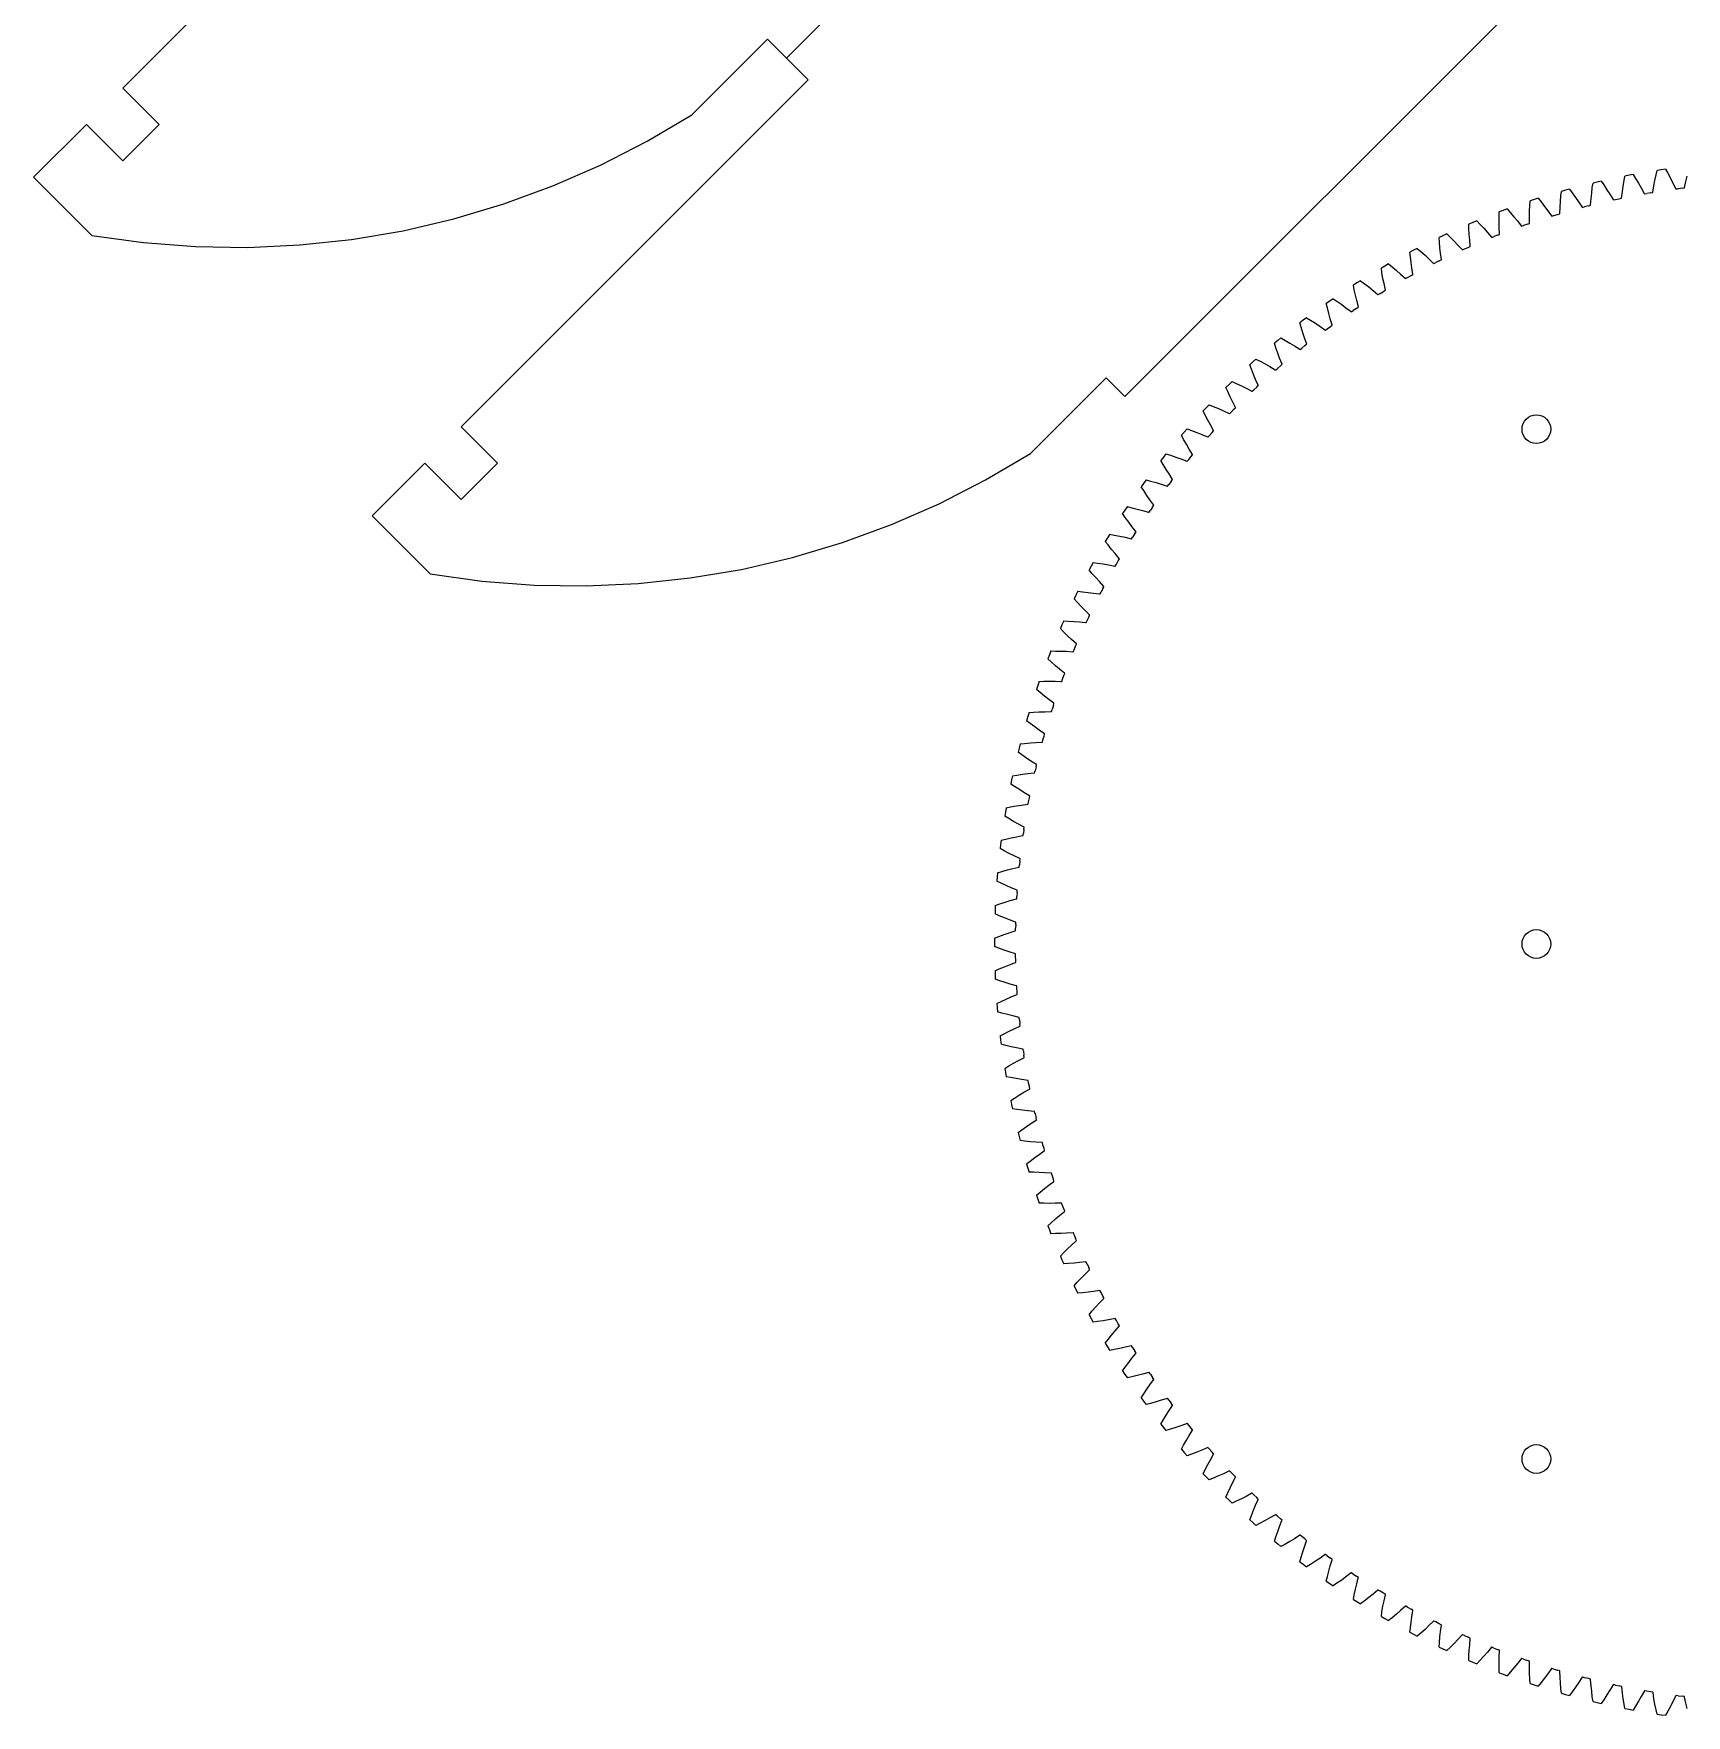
# Model space of a CAD drawing. Header units: millimetres. Extents: x 0 to 561, y -106 to 290.
# Drawn here: x 20.5 to 181.3, y -105.2 to 58.4 of the extents above; entities that cross this region are included whole.
import ezdxf

# ---------------------------------------------------------------- set-up
doc = ezdxf.new("R2010")
doc.units = ezdxf.units.MM
doc.layers.get('0').update_dxf_attribs({"lineweight": 25, "true_color": 0xffffff})
doc.layers.add('Interior', color=1, linetype='Continuous', lineweight=25, true_color=0xff0000)

msp = doc.modelspace()

# ---------------------------------------------------------------- linework, layer by layer
for p, q in [((93.75, 56.06), (134.48, 96.79)), ((29.16, 53.13), (62.92, 86.89)), ((126.7, 23.11), (167.43, 63.84)), ((91.91, 57.9), (84.56, 50.54)), ((91.91, 57.9), (93.75, 56.06)), ((93.75, 56.06), (95.87, 53.94)), ((29.16, 53.13), (32.69, 49.59)), ((62.11, 20.18), (95.87, 53.94)), ((20.48, 44.46), (25.62, 49.59)), ((25.62, 49.59), (29.16, 46.06)), ((32.69, 49.59), (29.16, 46.06)), ((80.19, 47.96), (84.56, 50.54)), ((75.67, 45.64), (80.19, 47.96)), ((26.14, 38.8), (20.48, 44.46)), ((71.02, 43.61), (75.67, 45.64)), ((175.28, 44.14), (175.36, 44.58)), ((175.76, 44.65), (175.36, 44.58)), ((176.16, 44.73), (175.76, 44.65)), ((176.16, 44.73), (176.4, 44.35)), ((176.4, 44.35), (176.68, 43.87)), ((178.28, 44.14), (178.39, 44.69)), ((178.39, 44.69), (178.49, 45.12)), ((178.9, 45.18), (178.49, 45.12)), ((179.3, 45.24), (178.9, 45.18)), ((179.3, 45.24), (179.52, 44.85)), ((179.52, 44.85), (179.79, 44.37)), ((179.79, 44.37), (180.03, 43.9)), ((181.28, 44.06), (181.4, 44.57)), ((66.25, 41.86), (71.02, 43.61)), ((169.08, 42.09), (169.12, 42.64)), ((169.12, 42.64), (169.17, 43.09)), ((169.56, 43.2), (169.17, 43.09)), ((169.96, 43.31), (169.56, 43.2)), ((169.96, 43.31), (170.22, 42.95)), ((170.22, 42.95), (170.55, 42.5)), ((172.06, 42.38), (172.12, 42.9)), ((172.12, 42.9), (172.18, 43.45)), ((172.18, 43.45), (172.25, 43.9)), ((172.65, 43.99), (172.25, 43.9)), ((173.04, 44.08), (172.65, 43.99)), ((173.04, 44.08), (173.3, 43.72)), ((173.3, 43.72), (173.6, 43.25)), ((173.6, 43.25), (173.88, 42.8)), ((173.88, 42.8), (174.2, 42.28)), ((175.03, 42.44), (175.11, 43.07)), ((175.11, 43.07), (175.19, 43.59)), ((175.19, 43.59), (175.28, 44.14)), ((176.68, 43.87), (176.95, 43.42)), ((176.95, 43.42), (177.24, 42.88)), ((177.24, 42.88), (177.26, 42.85)), ((177.26, 42.85), (177.48, 42.88)), ((177.86, 42.95), (177.48, 42.88)), ((177.86, 42.95), (178.06, 42.98)), ((178.06, 42.98), (178.08, 43)), ((178.08, 43), (178.18, 43.63)), ((178.18, 43.63), (178.28, 44.14)), ((180.03, 43.9), (180.3, 43.35)), ((180.3, 43.35), (180.33, 43.32)), ((180.33, 43.32), (180.54, 43.34)), ((180.92, 43.39), (180.54, 43.34)), ((180.92, 43.39), (181.13, 43.42)), ((181.13, 43.42), (181.15, 43.44)), ((181.15, 43.44), (181.28, 44.06)), ((61.38, 40.41), (66.25, 41.86)), ((163.12, 40.64), (163.13, 41.09)), ((163.51, 41.23), (163.13, 41.09)), ((163.89, 41.38), (163.51, 41.23)), ((163.89, 41.38), (164.19, 41.04)), ((164.19, 41.04), (164.55, 40.62)), ((166.07, 40.62), (166.08, 41.15)), ((166.08, 41.15), (166.1, 41.71)), ((166.1, 41.71), (166.13, 42.15)), ((166.51, 42.28), (166.13, 42.15)), ((166.9, 42.41), (166.51, 42.28)), ((166.9, 42.41), (167.19, 42.06)), ((167.19, 42.06), (167.53, 41.62)), ((167.53, 41.62), (167.85, 41.2)), ((167.85, 41.2), (168.2, 40.7)), ((169.01, 40.91), (169.02, 40.93)), ((169.02, 40.93), (169.05, 41.56)), ((169.05, 41.56), (169.08, 42.09)), ((170.55, 42.5), (170.85, 42.07)), ((170.85, 42.07), (171.18, 41.56)), ((171.18, 41.56), (171.21, 41.53)), ((171.21, 41.53), (171.42, 41.58)), ((171.8, 41.67), (171.42, 41.58)), ((171.8, 41.67), (171.99, 41.72)), ((171.99, 41.72), (172.01, 41.75)), ((172.01, 41.75), (172.06, 42.38)), ((174.2, 42.28), (174.22, 42.25)), ((174.22, 42.25), (174.44, 42.29)), ((174.44, 42.29), (174.81, 42.37)), ((174.81, 42.37), (175.01, 42.42)), ((175.01, 42.42), (175.03, 42.44)), ((56.44, 39.26), (61.38, 40.41)), ((160.55, 40.06), (160.17, 39.9)), ((160.18, 39.46), (160.17, 39.9)), ((160.21, 38.9), (160.18, 39.46)), ((160.93, 40.22), (160.55, 40.06)), ((160.93, 40.22), (161.24, 39.9)), ((161.24, 39.9), (161.62, 39.49)), ((161.62, 39.49), (161.97, 39.1)), ((163.12, 40.09), (163.12, 40.64)), ((163.13, 39.56), (163.12, 40.09)), ((163.16, 38.93), (163.13, 39.56)), ((164.55, 40.62), (164.89, 40.21)), ((164.89, 40.21), (165.26, 39.73)), ((165.26, 39.73), (165.29, 39.71)), ((165.29, 39.71), (165.5, 39.77)), ((165.86, 39.9), (165.5, 39.77)), ((165.86, 39.9), (166.06, 39.97)), ((166.06, 39.97), (166.07, 39.99)), ((166.07, 39.99), (166.07, 40.62)), ((168.2, 40.7), (168.23, 40.68)), ((168.23, 40.68), (168.44, 40.74)), ((168.44, 40.74), (168.81, 40.85)), ((168.81, 40.85), (169.01, 40.91)), ((26.14, 38.8), (31.17, 38.1)), ((31.17, 38.1), (36.23, 37.71)), ((36.23, 37.71), (41.31, 37.64)), ((41.31, 37.64), (46.38, 37.87)), ((46.38, 37.87), (51.43, 38.41)), ((51.43, 38.41), (56.44, 39.26)), ((157.64, 38.77), (157.27, 38.59)), ((157.3, 38.15), (157.27, 38.59)), ((157.35, 37.59), (157.3, 38.15)), ((158.01, 38.94), (157.64, 38.77)), ((158.01, 38.94), (158.34, 38.63)), ((158.34, 38.63), (158.73, 38.24)), ((158.73, 38.24), (159.1, 37.86)), ((159.1, 37.86), (159.51, 37.42)), ((160.1, 37.64), (160.29, 37.72)), ((160.25, 38.37), (160.21, 38.9)), ((160.3, 37.74), (160.25, 38.37)), ((160.29, 37.72), (160.3, 37.74)), ((161.97, 39.1), (162.36, 38.63)), ((162.36, 38.63), (162.4, 38.61)), ((162.4, 38.61), (162.6, 38.69)), ((162.96, 38.83), (162.6, 38.69)), ((162.96, 38.83), (163.15, 38.9)), ((163.15, 38.9), (163.16, 38.93)), ((152.36, 36.02), (152, 35.82)), ((152.36, 36.02), (152.7, 35.74)), ((154.79, 37.35), (154.43, 37.16)), ((154.48, 36.72), (154.43, 37.16)), ((154.55, 36.16), (154.48, 36.72)), ((154.63, 35.64), (154.55, 36.16)), ((155.15, 37.54), (154.79, 37.35)), ((155.15, 37.54), (155.49, 37.25)), ((155.49, 37.25), (155.9, 36.87)), ((155.9, 36.87), (156.28, 36.51)), ((156.28, 36.51), (156.72, 36.08)), ((156.72, 36.08), (156.75, 36.06)), ((156.75, 36.06), (156.95, 36.15)), ((157.29, 36.32), (156.95, 36.15)), ((157.29, 36.32), (157.48, 36.41)), ((157.41, 37.07), (157.35, 37.59)), ((157.49, 36.44), (157.41, 37.07)), ((157.48, 36.41), (157.49, 36.44)), ((159.51, 37.42), (159.55, 37.39)), ((159.55, 37.39), (159.75, 37.48)), ((159.75, 37.48), (160.1, 37.64)), ((149.62, 34.39), (149.28, 34.17)), ((149.62, 34.39), (149.98, 34.12)), ((152, 35.82), (151.65, 35.61)), ((151.71, 35.17), (151.65, 35.61)), ((151.81, 34.62), (151.71, 35.17)), ((151.91, 34.11), (151.81, 34.62)), ((152.7, 35.74), (153.13, 35.39)), ((153.13, 35.39), (153.53, 35.04)), ((153.53, 35.04), (153.98, 34.63)), ((153.98, 34.63), (154.01, 34.61)), ((154.01, 34.61), (154.2, 34.71)), ((154.2, 34.71), (154.54, 34.9)), ((154.54, 34.9), (154.72, 34.99)), ((154.73, 35.02), (154.63, 35.64)), ((154.72, 34.99), (154.73, 35.02)), ((149.28, 34.17), (148.93, 33.95)), ((149.02, 33.51), (148.93, 33.95)), ((149.14, 32.97), (149.02, 33.51)), ((149.26, 32.45), (149.14, 32.97)), ((149.98, 34.12), (150.43, 33.78)), ((150.43, 33.78), (150.84, 33.45)), ((150.84, 33.45), (151.31, 33.06)), ((151.31, 33.06), (151.34, 33.05)), ((151.34, 33.05), (151.53, 33.15)), ((151.53, 33.15), (151.86, 33.35)), ((151.86, 33.35), (152.03, 33.46)), ((152.04, 33.48), (151.91, 34.11)), ((152.03, 33.46), (152.04, 33.48)), ((146.63, 32.41), (146.29, 32.17)), ((146.4, 31.74), (146.29, 32.17)), ((146.54, 31.2), (146.4, 31.74)), ((146.68, 30.69), (146.54, 31.2)), ((146.96, 32.64), (146.63, 32.41)), ((146.96, 32.64), (147.33, 32.39)), ((147.33, 32.39), (147.79, 32.07)), ((147.79, 32.07), (148.21, 31.76)), ((148.21, 31.76), (148.7, 31.39)), ((148.7, 31.39), (148.73, 31.37)), ((148.73, 31.37), (148.92, 31.49)), ((149.24, 31.7), (148.92, 31.49)), ((149.24, 31.7), (149.41, 31.81)), ((149.42, 31.84), (149.26, 32.45)), ((149.41, 31.81), (149.42, 31.84)), ((144.05, 30.54), (143.73, 30.29)), ((143.85, 29.86), (143.73, 30.29)), ((144.01, 29.33), (143.85, 29.86)), ((144.38, 30.78), (144.05, 30.54)), ((144.38, 30.78), (144.76, 30.55)), ((144.76, 30.55), (145.23, 30.25)), ((145.23, 30.25), (145.66, 29.96)), ((145.66, 29.96), (146.16, 29.6)), ((146.16, 29.6), (146.2, 29.59)), ((146.2, 29.59), (146.38, 29.71)), ((146.38, 29.71), (146.69, 29.94)), ((146.86, 30.09), (146.68, 30.69)), ((146.69, 29.94), (146.86, 30.06)), ((146.86, 30.06), (146.86, 30.09)), ((141.56, 28.56), (141.24, 28.3)), ((141.38, 27.87), (141.24, 28.3)), ((141.57, 27.35), (141.38, 27.87)), ((141.87, 28.82), (141.56, 28.56)), ((141.87, 28.82), (142.26, 28.6)), ((142.26, 28.6), (142.74, 28.32)), ((142.74, 28.32), (143.19, 28.05)), ((143.19, 28.05), (143.71, 27.72)), ((143.74, 27.7), (143.91, 27.83)), ((144.22, 28.07), (143.91, 27.83)), ((144.18, 28.83), (144.01, 29.33)), ((144.39, 28.23), (144.18, 28.83)), ((144.22, 28.07), (144.38, 28.2)), ((144.38, 28.2), (144.39, 28.23)), ((139.15, 26.48), (138.84, 26.2)), ((139, 25.79), (138.84, 26.2)), ((139.45, 26.75), (139.15, 26.48)), ((139.45, 26.75), (139.85, 26.55)), ((139.85, 26.55), (140.34, 26.29)), ((140.34, 26.29), (140.8, 26.03)), ((141.75, 26.86), (141.57, 27.35)), ((141.99, 26.27), (141.75, 26.86)), ((141.83, 26.11), (141.98, 26.24)), ((141.98, 26.24), (141.99, 26.27)), ((143.71, 27.72), (143.74, 27.7)), ((124.86, 24.95), (117.51, 17.59)), ((124.86, 24.95), (126.7, 23.11)), ((137.12, 24.59), (136.83, 24.3)), ((137.12, 24.59), (137.53, 24.4)), ((139.21, 25.27), (139, 25.79)), ((139.41, 24.78), (139.21, 25.27)), ((139.67, 24.21), (139.41, 24.78)), ((140.8, 26.03), (141.33, 25.73)), ((141.33, 25.73), (141.37, 25.72)), ((141.37, 25.72), (141.53, 25.85)), ((141.53, 25.85), (141.83, 26.11)), ((136.83, 24.3), (136.53, 24.01)), ((136.71, 23.6), (136.53, 24.01)), ((136.94, 23.09), (136.71, 23.6)), ((137.16, 22.62), (136.94, 23.09)), ((137.53, 24.4), (138.03, 24.16)), ((138.03, 24.16), (138.5, 23.93)), ((138.5, 23.93), (139.04, 23.64)), ((139.04, 23.64), (139.08, 23.63)), ((139.08, 23.63), (139.24, 23.77)), ((139.52, 24.04), (139.24, 23.77)), ((139.52, 24.04), (139.67, 24.18)), ((139.67, 24.18), (139.67, 24.21)), ((134.6, 22.03), (134.32, 21.73)), ((134.51, 21.32), (134.32, 21.73)), ((134.76, 20.83), (134.51, 21.32)), ((134.88, 22.32), (134.6, 22.03)), ((134.88, 22.32), (135.29, 22.16)), ((135.29, 22.16), (135.81, 21.94)), ((135.81, 21.94), (136.29, 21.72)), ((136.29, 21.72), (136.84, 21.46)), ((136.84, 21.46), (136.88, 21.45)), ((136.88, 21.45), (137.03, 21.6)), ((137.3, 21.88), (137.03, 21.6)), ((137.45, 22.05), (137.16, 22.62)), ((137.3, 21.88), (137.44, 22.02)), ((137.44, 22.02), (137.45, 22.05)), ((62.11, 20.18), (65.64, 16.64)), ((132.47, 19.66), (132.2, 19.35)), ((132.74, 19.97), (132.47, 19.66)), ((132.74, 19.97), (133.16, 19.82)), ((133.16, 19.82), (133.68, 19.62)), ((135.01, 20.36), (134.76, 20.83)), ((135.31, 19.8), (135.01, 20.36)), ((135.17, 19.63), (135.31, 19.78)), ((135.31, 19.78), (135.31, 19.8)), ((132.41, 18.95), (132.2, 19.35)), ((132.68, 18.47), (132.41, 18.95)), ((132.95, 18.01), (132.68, 18.47)), ((133.28, 17.47), (132.95, 18.01)), ((133.68, 19.62), (134.17, 19.43)), ((134.17, 19.43), (134.73, 19.19)), ((134.73, 19.19), (134.77, 19.18)), ((134.77, 19.18), (134.92, 19.34)), ((135.17, 19.63), (134.92, 19.34)), ((53.44, 11.5), (58.57, 16.64)), ((58.57, 16.64), (62.11, 13.11)), ((65.64, 16.64), (62.11, 13.11)), ((113.14, 15.01), (117.51, 17.59)), ((130.44, 17.21), (130.19, 16.89)), ((130.41, 16.5), (130.19, 16.89)), ((130.7, 16.03), (130.41, 16.5)), ((130.69, 17.53), (130.44, 17.21)), ((130.69, 17.53), (131.12, 17.4)), ((131.12, 17.4), (131.65, 17.22)), ((131.65, 17.22), (132.15, 17.05)), ((132.15, 17.05), (132.72, 16.83)), ((132.72, 16.83), (132.76, 16.82)), ((132.76, 16.82), (132.9, 16.99)), ((132.9, 16.99), (133.14, 17.29)), ((133.14, 17.29), (133.27, 17.44)), ((133.27, 17.44), (133.28, 17.47)), ((108.62, 12.69), (113.14, 15.01)), ((128.76, 15), (128.51, 14.67)), ((128.76, 15), (129.19, 14.89)), ((129.19, 14.89), (129.72, 14.74)), ((129.72, 14.74), (130.23, 14.58)), ((130.99, 15.58), (130.7, 16.03)), ((131.21, 14.86), (130.98, 14.56)), ((131.34, 15.05), (130.99, 15.58)), ((131.21, 14.86), (131.34, 15.03)), ((131.34, 15.03), (131.34, 15.05)), ((128.51, 14.67), (128.27, 14.34)), ((128.52, 13.96), (128.27, 14.34)), ((128.83, 13.5), (128.52, 13.96)), ((129.13, 13.07), (128.83, 13.5)), ((130.23, 14.58), (130.81, 14.39)), ((130.81, 14.39), (130.85, 14.39)), ((130.85, 14.39), (130.98, 14.56)), ((59.09, 5.85), (53.44, 11.5)), ((103.97, 10.66), (108.62, 12.69)), ((126.7, 12.06), (126.47, 11.72)), ((126.73, 11.35), (126.47, 11.72)), ((126.93, 12.4), (126.7, 12.06)), ((126.93, 12.4), (127.36, 12.3)), ((127.36, 12.3), (127.9, 12.17)), ((127.9, 12.17), (128.41, 12.04)), ((128.41, 12.04), (129, 11.87)), ((129, 11.87), (129.04, 11.87)), ((129.04, 11.87), (129.17, 12.05)), ((129.5, 12.56), (129.13, 13.07)), ((129.39, 12.36), (129.17, 12.05)), ((129.39, 12.36), (129.5, 12.53)), ((129.5, 12.53), (129.5, 12.56)), ((99.2, 8.91), (103.97, 10.66)), ((127.06, 10.9), (126.73, 11.35)), ((127.38, 10.48), (127.06, 10.9)), ((127.77, 9.99), (127.38, 10.48)), ((127.67, 9.79), (127.78, 9.96)), ((127.78, 9.96), (127.77, 9.99)), ((94.33, 7.46), (99.2, 8.91)), ((124.99, 9.37), (124.78, 9.02)), ((125.05, 8.67), (124.78, 9.02)), ((125.21, 9.72), (124.99, 9.37)), ((125.4, 8.23), (125.05, 8.67)), ((125.21, 9.72), (125.65, 9.64)), ((125.74, 7.83), (125.4, 8.23)), ((125.65, 9.64), (126.19, 9.54)), ((126.19, 9.54), (126.71, 9.42)), ((126.71, 9.42), (127.3, 9.28)), ((127.3, 9.28), (127.34, 9.28)), ((127.34, 9.28), (127.46, 9.46)), ((127.67, 9.79), (127.46, 9.46)), ((89.39, 6.3), (94.33, 7.46)), ((123.4, 6.61), (123.2, 6.25)), ((123.6, 6.97), (123.4, 6.61)), ((123.6, 6.97), (124.04, 6.91)), ((124.04, 6.91), (124.59, 6.83)), ((124.59, 6.83), (125.11, 6.74)), ((125.11, 6.74), (125.71, 6.62)), ((125.71, 6.62), (125.75, 6.62)), ((126.15, 7.35), (125.74, 7.83)), ((125.75, 6.62), (125.86, 6.81)), ((125.86, 6.81), (126.05, 7.14)), ((126.05, 7.14), (126.16, 7.32)), ((126.16, 7.32), (126.15, 7.35)), ((59.09, 5.85), (64.12, 5.15)), ((64.12, 5.15), (69.19, 4.76)), ((74.26, 4.68), (79.33, 4.92)), ((79.33, 4.92), (84.38, 5.46)), ((84.38, 5.46), (89.39, 6.3)), ((123.49, 5.91), (123.2, 6.25)), ((123.86, 5.49), (123.49, 5.91)), ((124.21, 5.1), (123.86, 5.49)), ((124.65, 4.64), (124.21, 5.1)), ((69.19, 4.76), (74.26, 4.68)), ((121.93, 3.79), (121.74, 3.43)), ((122.05, 3.09), (121.74, 3.43)), ((122.11, 4.16), (121.93, 3.79)), ((122.11, 4.16), (122.55, 4.12)), ((122.55, 4.12), (123.11, 4.06)), ((123.11, 4.06), (123.63, 3.99)), ((123.63, 3.99), (124.23, 3.9)), ((124.23, 3.9), (124.27, 3.9)), ((124.27, 3.9), (124.38, 4.09)), ((124.55, 4.43), (124.38, 4.09)), ((124.55, 4.43), (124.65, 4.61)), ((124.65, 4.61), (124.65, 4.64)), ((122.43, 2.69), (122.05, 3.09)), ((122.8, 2.32), (122.43, 2.69)), ((123.25, 1.87), (122.8, 2.32)), ((123.01, 1.31), (123.17, 1.66)), ((123.17, 1.66), (123.26, 1.85)), ((123.26, 1.85), (123.25, 1.87)), ((120.57, 0.91), (120.41, 0.54)), ((120.72, 0.22), (120.41, 0.54)), ((120.74, 1.29), (120.57, 0.91)), ((121.12, -0.17), (120.72, 0.22)), ((120.74, 1.29), (121.18, 1.26)), ((121.18, 1.26), (121.74, 1.23)), ((121.74, 1.23), (122.26, 1.18)), ((122.26, 1.18), (122.87, 1.11)), ((122.87, 1.11), (122.91, 1.12)), ((122.91, 1.12), (123.01, 1.31)), ((121.5, -0.53), (121.12, -0.17)), ((121.98, -0.95), (121.5, -0.53)), ((121.67, -1.72), (121.75, -1.52)), ((121.75, -1.52), (121.9, -1.17)), ((121.9, -1.17), (121.98, -0.98)), ((121.98, -0.98), (121.98, -0.95)), ((119.34, -2.02), (119.19, -2.4)), ((119.52, -2.71), (119.19, -2.4)), ((119.49, -1.64), (119.34, -2.02)), ((119.49, -1.64), (119.94, -1.65)), ((119.93, -3.08), (119.52, -2.71)), ((120.33, -3.42), (119.93, -3.08)), ((119.94, -1.65), (120.49, -1.66)), ((120.49, -1.66), (121.02, -1.68)), ((121.02, -1.68), (121.63, -1.73)), ((121.63, -1.73), (121.67, -1.72)), ((118.36, -4.62), (118.23, -5.01)), ((118.36, -4.62), (118.81, -4.6)), ((118.81, -4.6), (119.37, -4.59)), ((119.37, -4.59), (119.89, -4.6)), ((119.89, -4.6), (120.5, -4.61)), ((120.82, -3.82), (120.33, -3.42)), ((120.5, -4.61), (120.54, -4.61)), ((120.54, -4.61), (120.62, -4.4)), ((120.62, -4.4), (120.76, -4.04)), ((120.76, -4.04), (120.83, -3.85)), ((120.83, -3.85), (120.82, -3.82)), ((118.23, -5.01), (118.09, -5.39)), ((118.43, -5.68), (118.09, -5.39)), ((118.86, -6.04), (118.43, -5.68)), ((119.28, -6.36), (118.86, -6.04)), ((119.78, -6.74), (119.28, -6.36)), ((117.24, -8.03), (117.13, -8.43)), ((117.36, -7.64), (117.24, -8.03)), ((117.36, -7.64), (117.81, -7.61)), ((117.81, -7.61), (118.36, -7.58)), ((118.36, -7.58), (118.89, -7.56)), ((118.89, -7.56), (119.5, -7.55)), ((119.5, -7.55), (119.54, -7.54)), ((119.54, -7.54), (119.61, -7.33)), ((119.73, -6.96), (119.61, -7.33)), ((119.73, -6.96), (119.79, -6.77)), ((119.79, -6.77), (119.78, -6.74)), ((117.48, -8.7), (117.13, -8.43)), ((117.92, -9.04), (117.48, -8.7)), ((118.35, -9.34), (117.92, -9.04)), ((118.87, -9.71), (118.35, -9.34)), ((118.83, -9.93), (118.88, -9.73)), ((118.88, -9.73), (118.87, -9.71)), ((116.39, -11.1), (116.29, -11.5)), ((116.49, -10.7), (116.39, -11.1)), ((116.49, -10.7), (116.93, -10.65)), ((116.93, -10.65), (117.49, -10.59)), ((117.49, -10.59), (118.01, -10.55)), ((118.01, -10.55), (118.62, -10.52)), ((118.62, -10.52), (118.66, -10.51)), ((118.66, -10.51), (118.72, -10.3)), ((118.72, -10.3), (118.83, -9.93)), ((116.65, -11.76), (116.29, -11.5)), ((117.11, -12.07), (116.65, -11.76)), ((117.55, -12.36), (117.11, -12.07)), ((118.08, -12.7), (117.55, -12.36)), ((118.05, -12.93), (117.96, -13.3)), ((118.05, -12.93), (118.1, -12.73)), ((118.1, -12.73), (118.08, -12.7)), ((115.66, -14.2), (115.58, -14.6)), ((115.95, -14.84), (115.58, -14.6)), ((115.75, -13.8), (115.66, -14.2)), ((115.75, -13.8), (116.19, -13.73)), ((116.19, -13.73), (116.74, -13.65)), ((116.74, -13.65), (117.26, -13.58)), ((117.26, -13.58), (117.87, -13.52)), ((117.87, -13.52), (117.91, -13.51)), ((117.91, -13.51), (117.96, -13.3)), ((116.42, -15.14), (115.95, -14.84)), ((116.87, -15.41), (116.42, -15.14)), ((117.42, -15.73), (116.87, -15.41)), ((117.28, -16.54), (117.32, -16.33)), ((117.32, -16.33), (117.4, -15.95)), ((117.4, -15.95), (117.44, -15.75)), ((117.44, -15.75), (117.42, -15.73)), ((115.06, -17.33), (115, -17.73)), ((115.38, -17.96), (115, -17.73)), ((115.13, -16.92), (115.06, -17.33)), ((115.13, -16.92), (115.57, -16.83)), ((115.86, -18.23), (115.38, -17.96)), ((115.57, -16.83), (116.12, -16.73)), ((116.12, -16.73), (116.64, -16.64)), ((116.64, -16.64), (117.24, -16.56)), ((117.24, -16.56), (117.28, -16.54)), ((116.33, -18.49), (115.86, -18.23)), ((116.14, -19.73), (116.74, -19.62)), ((116.89, -18.78), (116.33, -18.49)), ((116.74, -19.62), (116.78, -19.6)), ((116.78, -19.6), (116.82, -19.39)), ((116.87, -19.01), (116.82, -19.39)), ((116.87, -19.01), (116.9, -18.8)), ((116.9, -18.8), (116.89, -18.78)), ((114.6, -20.47), (114.55, -20.88)), ((114.94, -21.09), (114.55, -20.88)), ((114.65, -20.07), (114.6, -20.47)), ((114.65, -20.07), (115.09, -19.96)), ((115.44, -21.35), (114.94, -21.09)), ((115.09, -19.96), (115.63, -19.84)), ((115.63, -19.84), (116.14, -19.73)), ((115.27, -22.96), (115.78, -22.83)), ((115.91, -21.58), (115.44, -21.35)), ((115.78, -22.83), (116.37, -22.69)), ((116.48, -21.85), (115.91, -21.58)), ((116.37, -22.69), (116.41, -22.68)), ((116.41, -22.68), (116.43, -22.46)), ((116.48, -22.08), (116.43, -22.46)), ((116.5, -21.87), (116.48, -21.85)), ((116.48, -22.08), (116.5, -21.87)), ((114.27, -23.64), (114.23, -24.05)), ((114.64, -24.24), (114.23, -24.05)), ((114.3, -23.23), (114.27, -23.64)), ((114.3, -23.23), (114.73, -23.11)), ((115.14, -24.48), (114.64, -24.24)), ((114.73, -23.11), (115.27, -22.96)), ((115.62, -24.69), (115.14, -24.48)), ((114.51, -26.26), (115.04, -26.09)), ((115.04, -26.09), (115.54, -25.94)), ((115.54, -25.94), (116.13, -25.78)), ((116.21, -24.94), (115.62, -24.69)), ((116.13, -25.78), (116.17, -25.76)), ((116.17, -25.76), (116.18, -25.55)), ((116.21, -25.16), (116.18, -25.55)), ((116.22, -24.96), (116.21, -24.94)), ((116.21, -25.16), (116.22, -24.96)), ((114.07, -26.82), (114.05, -27.23)), ((114.46, -27.41), (114.05, -27.23)), ((114.08, -26.41), (114.07, -26.82)), ((114.08, -26.41), (114.51, -26.26)), ((114.97, -27.62), (114.46, -27.41)), ((115.46, -27.81), (114.97, -27.62)), ((116.06, -28.03), (115.46, -27.81)), ((114, -29.59), (114.42, -29.43)), ((114.42, -29.43), (114.94, -29.24)), ((114.94, -29.24), (115.44, -29.07)), ((115.44, -29.07), (116.02, -28.88)), ((116.02, -28.88), (116.05, -28.86)), ((116.05, -28.86), (116.06, -28.64)), ((116.08, -28.05), (116.06, -28.03)), ((116.07, -28.26), (116.06, -28.64)), ((116.07, -28.26), (116.08, -28.05)), ((114, -29.59), (114, -30)), ((114, -30), (114, -30.41)), ((114.42, -30.57), (114, -30.41)), ((114.94, -30.76), (114.42, -30.57)), ((115.44, -30.93), (114.94, -30.76)), ((116.04, -31.13), (115.44, -30.93)), ((114.05, -32.77), (114.46, -32.59)), ((114.46, -32.59), (114.97, -32.38)), ((114.97, -32.38), (115.46, -32.19)), ((115.46, -32.19), (116.04, -31.98)), ((116.06, -31.15), (116.04, -31.13)), ((116.04, -31.98), (116.07, -31.96)), ((116.06, -31.36), (116.06, -31.15)), ((116.07, -31.74), (116.06, -31.36)), ((116.07, -31.96), (116.07, -31.74)), ((114.05, -32.77), (114.07, -33.18)), ((114.07, -33.18), (114.08, -33.59)), ((114.51, -33.74), (114.08, -33.59)), ((115.04, -33.91), (114.51, -33.74)), ((115.54, -34.06), (115.04, -33.91)), ((116.15, -34.23), (115.54, -34.06)), ((116.17, -34.25), (116.15, -34.23)), ((116.18, -34.45), (116.17, -34.25)), ((114.23, -35.95), (114.64, -35.76)), ((114.23, -35.95), (114.27, -36.36)), ((114.64, -35.76), (115.14, -35.52)), ((115.14, -35.52), (115.62, -35.31)), ((115.62, -35.31), (116.19, -35.07)), ((116.21, -34.84), (116.18, -34.45)), ((116.19, -35.07), (116.22, -35.05)), ((116.22, -35.05), (116.21, -34.84)), ((114.27, -36.36), (114.3, -36.77)), ((114.73, -36.89), (114.3, -36.77)), ((115.27, -37.04), (114.73, -36.89)), ((115.78, -37.17), (115.27, -37.04)), ((116.4, -37.31), (115.78, -37.17)), ((116.41, -37.33), (116.4, -37.31)), ((116.43, -37.54), (116.41, -37.33)), ((116.43, -37.54), (116.48, -37.92)), ((114.55, -39.12), (114.94, -38.91)), ((114.55, -39.12), (114.6, -39.53)), ((114.94, -38.91), (115.44, -38.65)), ((115.44, -38.65), (115.91, -38.42)), ((115.91, -38.42), (116.46, -38.16)), ((116.46, -38.16), (116.49, -38.14)), ((116.49, -38.14), (116.48, -37.92)), ((114.6, -39.53), (114.65, -39.93)), ((115.09, -40.04), (114.65, -39.93)), ((115.63, -40.16), (115.09, -40.04)), ((116.14, -40.27), (115.63, -40.16)), ((116.77, -40.39), (116.14, -40.27)), ((116.79, -40.41), (116.77, -40.39)), ((116.82, -40.61), (116.79, -40.41)), ((116.82, -40.61), (116.87, -40.99)), ((115, -42.27), (115.38, -42.04)), ((115, -42.27), (115.06, -42.67)), ((115.38, -42.04), (115.86, -41.77)), ((115.86, -41.77), (116.33, -41.51)), ((116.33, -41.51), (116.87, -41.23)), ((116.9, -41.21), (116.87, -40.99)), ((116.87, -41.23), (116.9, -41.21)), ((115.06, -42.67), (115.13, -43.08)), ((115.57, -43.17), (115.13, -43.08)), ((116.12, -43.27), (115.57, -43.17)), ((116.64, -43.36), (116.12, -43.27)), ((117.27, -43.45), (116.64, -43.36)), ((117.29, -43.47), (117.27, -43.45)), ((117.32, -43.67), (117.29, -43.47)), ((117.4, -44.05), (117.32, -43.67)), ((117.43, -44.26), (117.4, -44.05)), ((115.58, -45.4), (115.95, -45.16)), ((115.58, -45.4), (115.66, -45.8)), ((115.66, -45.8), (115.75, -46.2)), ((115.95, -45.16), (116.42, -44.86)), ((116.42, -44.86), (116.87, -44.59)), ((116.87, -44.59), (117.4, -44.29)), ((117.4, -44.29), (117.43, -44.26)), ((116.19, -46.27), (115.75, -46.2)), ((116.74, -46.35), (116.19, -46.27)), ((117.26, -46.42), (116.74, -46.35)), ((117.89, -46.48), (117.26, -46.42)), ((117.55, -47.64), (118.07, -47.31)), ((117.91, -46.5), (117.89, -46.48)), ((117.96, -46.7), (117.91, -46.5)), ((117.96, -46.7), (118.05, -47.07)), ((118.09, -47.29), (118.05, -47.07)), ((118.07, -47.31), (118.09, -47.29)), ((116.29, -48.5), (116.65, -48.24)), ((116.29, -48.5), (116.39, -48.9)), ((116.39, -48.9), (116.49, -49.3)), ((116.65, -48.24), (117.11, -47.93)), ((117.11, -47.93), (117.55, -47.64)), ((116.93, -49.35), (116.49, -49.3)), ((117.49, -49.41), (116.93, -49.35)), ((118.01, -49.45), (117.49, -49.41)), ((117.92, -50.96), (118.35, -50.66)), ((118.65, -49.49), (118.01, -49.45)), ((118.35, -50.66), (118.85, -50.31)), ((118.67, -49.5), (118.65, -49.49)), ((118.72, -49.7), (118.67, -49.5)), ((118.83, -50.07), (118.72, -49.7)), ((118.88, -50.28), (118.83, -50.07)), ((118.85, -50.31), (118.88, -50.28)), ((117.13, -51.57), (117.48, -51.3)), ((117.13, -51.57), (117.24, -51.97)), ((117.24, -51.97), (117.36, -52.36)), ((117.81, -52.39), (117.36, -52.36)), ((117.48, -51.3), (117.92, -50.96)), ((118.36, -52.42), (117.81, -52.39)), ((118.89, -52.44), (118.36, -52.42)), ((118.43, -54.32), (118.86, -53.96)), ((118.86, -53.96), (119.28, -53.64)), ((119.52, -52.46), (118.89, -52.44)), ((119.28, -53.64), (119.77, -53.27)), ((119.55, -52.47), (119.52, -52.46)), ((119.61, -52.67), (119.55, -52.47)), ((119.73, -53.04), (119.61, -52.67)), ((119.79, -53.24), (119.73, -53.04)), ((119.77, -53.27), (119.79, -53.24)), ((118.09, -54.61), (118.43, -54.32)), ((118.09, -54.61), (118.23, -54.99)), ((118.23, -54.99), (118.36, -55.38)), ((118.81, -55.4), (118.36, -55.38)), ((119.37, -55.41), (118.81, -55.4)), ((119.89, -55.4), (119.37, -55.41)), ((120.53, -55.39), (119.89, -55.4)), ((120.83, -56.16), (120.53, -55.39)), ((119.52, -57.29), (119.93, -56.92)), ((119.93, -56.92), (120.33, -56.58)), ((120.33, -56.58), (120.8, -56.19)), ((120.8, -56.19), (120.83, -56.16)), ((119.19, -57.6), (119.52, -57.29)), ((119.19, -57.6), (119.34, -57.98)), ((119.34, -57.98), (119.49, -58.36)), ((119.94, -58.35), (119.49, -58.36)), ((120.49, -58.34), (119.94, -58.35)), ((121.02, -58.32), (120.49, -58.34)), ((121.65, -58.28), (121.02, -58.32)), ((121.68, -58.29), (121.65, -58.28)), ((121.75, -58.48), (121.68, -58.29)), ((121.75, -58.48), (121.9, -58.83)), ((121.98, -59.03), (121.9, -58.83)), ((120.41, -60.54), (120.72, -60.22)), ((120.41, -60.54), (120.57, -60.91)), ((120.72, -60.22), (121.12, -59.83)), ((121.12, -59.83), (121.5, -59.47)), ((121.5, -59.47), (121.96, -59.07)), ((121.96, -59.07), (121.98, -59.03)), ((120.57, -60.91), (120.74, -61.29)), ((121.18, -61.26), (120.74, -61.29)), ((121.74, -61.23), (121.18, -61.26)), ((122.26, -61.18), (121.74, -61.23)), ((122.9, -61.11), (122.26, -61.18)), ((122.8, -62.32), (123.24, -61.89)), ((122.92, -61.13), (122.9, -61.11)), ((123.01, -61.31), (122.92, -61.13)), ((123.01, -61.31), (123.17, -61.66)), ((123.26, -61.86), (123.17, -61.66)), ((123.24, -61.89), (123.26, -61.86)), ((121.74, -63.43), (122.05, -63.09)), ((121.74, -63.43), (121.93, -63.79)), ((121.93, -63.79), (122.11, -64.16)), ((122.05, -63.09), (122.43, -62.69)), ((122.43, -62.69), (122.8, -62.32)), ((122.55, -64.12), (122.11, -64.16)), ((123.11, -64.06), (122.55, -64.12)), ((123.63, -63.99), (123.11, -64.06)), ((124.26, -63.9), (123.63, -63.99)), ((123.86, -65.49), (124.21, -65.1)), ((124.21, -65.1), (124.63, -64.66)), ((124.28, -63.91), (124.26, -63.9)), ((124.38, -64.09), (124.28, -63.91)), ((124.55, -64.43), (124.38, -64.09)), ((124.65, -64.62), (124.55, -64.43)), ((124.63, -64.66), (124.65, -64.62)), ((123.2, -66.25), (123.49, -65.91)), ((123.2, -66.25), (123.4, -66.61)), ((123.4, -66.61), (123.6, -66.97)), ((123.49, -65.91), (123.86, -65.49)), ((124.04, -66.91), (123.6, -66.97)), ((124.59, -66.83), (124.04, -66.91)), ((125.11, -66.74), (124.59, -66.83)), ((125.73, -66.62), (125.11, -66.74)), ((125.76, -66.63), (125.73, -66.62)), ((125.86, -66.81), (125.76, -66.63)), ((126.05, -67.14), (125.86, -66.81)), ((124.78, -69.02), (125.05, -68.67)), ((125.05, -68.67), (125.4, -68.23)), ((125.4, -68.23), (125.74, -67.83)), ((125.74, -67.83), (126.14, -67.37)), ((126.16, -67.33), (126.05, -67.14)), ((126.14, -67.37), (126.16, -67.33)), ((124.78, -69.02), (124.99, -69.37)), ((124.99, -69.37), (125.21, -69.72)), ((125.65, -69.64), (125.21, -69.72)), ((126.19, -69.54), (125.65, -69.64)), ((126.71, -69.42), (126.19, -69.54)), ((127.32, -69.28), (126.71, -69.42)), ((127.35, -69.29), (127.32, -69.28)), ((127.46, -69.46), (127.35, -69.29)), ((127.38, -70.48), (127.76, -70.01)), ((127.46, -69.46), (127.67, -69.79)), ((127.78, -69.97), (127.67, -69.79)), ((127.76, -70.01), (127.78, -69.97)), ((126.47, -71.72), (126.73, -71.35)), ((126.47, -71.72), (126.7, -72.06)), ((126.73, -71.35), (127.06, -70.9)), ((127.06, -70.9), (127.38, -70.48)), ((129.02, -71.87), (128.41, -72.04)), ((129.05, -71.88), (129.02, -71.87)), ((129.17, -72.05), (129.05, -71.88)), ((126.7, -72.06), (126.93, -72.4)), ((127.36, -72.3), (126.93, -72.4)), ((127.9, -72.17), (127.36, -72.3)), ((128.41, -72.04), (127.9, -72.17)), ((128.52, -73.96), (128.83, -73.5)), ((128.83, -73.5), (129.13, -73.07)), ((129.13, -73.07), (129.49, -72.58)), ((129.17, -72.05), (129.39, -72.36)), ((129.51, -72.54), (129.39, -72.36)), ((129.49, -72.58), (129.51, -72.54)), ((128.27, -74.34), (128.52, -73.96)), ((128.27, -74.34), (128.51, -74.67)), ((128.51, -74.67), (128.76, -75)), ((129.19, -74.89), (128.76, -75)), ((129.72, -74.74), (129.19, -74.89)), ((130.23, -74.58), (129.72, -74.74)), ((130.83, -74.39), (130.23, -74.58)), ((130.86, -74.39), (130.83, -74.39)), ((130.98, -74.56), (130.86, -74.39)), ((130.98, -74.56), (131.21, -74.86)), ((130.99, -75.58), (131.33, -75.07)), ((131.34, -75.04), (131.21, -74.86)), ((131.33, -75.07), (131.34, -75.04)), ((130.19, -76.89), (130.41, -76.5)), ((130.19, -76.89), (130.44, -77.21)), ((130.41, -76.5), (130.7, -76.03)), ((130.7, -76.03), (130.99, -75.58)), ((132.74, -76.82), (132.15, -77.05)), ((132.77, -76.83), (132.74, -76.82)), ((132.9, -76.99), (132.77, -76.83)), ((130.44, -77.21), (130.69, -77.53)), ((131.12, -77.4), (130.69, -77.53)), ((131.65, -77.22), (131.12, -77.4)), ((132.15, -77.05), (131.65, -77.22)), ((132.41, -78.95), (132.68, -78.47)), ((132.68, -78.47), (132.95, -78.01)), ((133.14, -77.29), (132.9, -76.99)), ((132.95, -78.01), (133.27, -77.49)), ((133.28, -77.45), (133.14, -77.29)), ((133.27, -77.49), (133.28, -77.45)), ((132.2, -79.35), (132.41, -78.95)), ((132.2, -79.35), (132.47, -79.66)), ((132.47, -79.66), (132.74, -79.97)), ((133.16, -79.82), (132.74, -79.97)), ((133.68, -79.62), (133.16, -79.82)), ((134.17, -79.43), (133.68, -79.62)), ((134.75, -79.18), (134.17, -79.43)), ((134.78, -79.19), (134.75, -79.18)), ((134.92, -79.34), (134.78, -79.19)), ((135.17, -79.63), (134.92, -79.34)), ((135.01, -80.36), (135.31, -79.83)), ((135.32, -79.79), (135.17, -79.63)), ((135.31, -79.83), (135.32, -79.79)), ((134.32, -81.73), (134.51, -81.32)), ((134.32, -81.73), (134.6, -82.03)), ((134.51, -81.32), (134.76, -80.83)), ((134.76, -80.83), (135.01, -80.36)), ((136.29, -81.72), (135.81, -81.94)), ((136.86, -81.45), (136.29, -81.72)), ((136.89, -81.46), (136.86, -81.45)), ((137.03, -81.6), (136.89, -81.46)), ((137.03, -81.6), (137.3, -81.88)), ((134.6, -82.03), (134.88, -82.32)), ((135.29, -82.16), (134.88, -82.32)), ((135.81, -81.94), (135.29, -82.16)), ((136.71, -83.6), (136.94, -83.09)), ((136.94, -83.09), (137.16, -82.62)), ((137.16, -82.62), (137.44, -82.07)), ((137.45, -82.03), (137.3, -81.88)), ((137.44, -82.07), (137.45, -82.03)), ((136.53, -84.01), (136.71, -83.6)), ((136.53, -84.01), (136.83, -84.3)), ((136.83, -84.3), (137.12, -84.59)), ((137.53, -84.4), (137.12, -84.59)), ((138.03, -84.16), (137.53, -84.4)), ((138.5, -83.93), (138.03, -84.16)), ((139.06, -83.63), (138.5, -83.93)), ((139.09, -83.63), (139.06, -83.63)), ((139.24, -83.77), (139.09, -83.63)), ((139.21, -85.27), (139.41, -84.78)), ((139.24, -83.77), (139.52, -84.04)), ((139.41, -84.78), (139.67, -84.23)), ((139.67, -84.19), (139.52, -84.04)), ((139.67, -84.23), (139.67, -84.19)), ((138.84, -86.2), (139, -85.79)), ((138.84, -86.2), (139.15, -86.48)), ((139, -85.79), (139.21, -85.27)), ((139.15, -86.48), (139.45, -86.75)), ((139.85, -86.55), (139.45, -86.75)), ((140.34, -86.29), (139.85, -86.55)), ((140.8, -86.03), (140.34, -86.29)), ((141.35, -85.72), (140.8, -86.03)), ((141.38, -85.72), (141.35, -85.72)), ((141.53, -85.85), (141.38, -85.72)), ((141.83, -86.11), (141.53, -85.85)), ((141.75, -86.86), (141.98, -86.29)), ((141.99, -86.25), (141.83, -86.11)), ((141.98, -86.29), (141.99, -86.25)), ((141.24, -88.3), (141.38, -87.87)), ((141.24, -88.3), (141.56, -88.56)), ((141.38, -87.87), (141.57, -87.35)), ((141.57, -87.35), (141.75, -86.86)), ((142.74, -88.32), (142.26, -88.6)), ((143.19, -88.05), (142.74, -88.32)), ((143.73, -87.71), (143.19, -88.05)), ((143.76, -87.71), (143.73, -87.71)), ((143.91, -87.83), (143.76, -87.71)), ((144.22, -88.07), (143.91, -87.83)), ((144.18, -88.83), (144.38, -88.25)), ((144.38, -88.21), (144.22, -88.07)), ((144.38, -88.25), (144.38, -88.21)), ((141.56, -88.56), (141.87, -88.82)), ((142.26, -88.6), (141.87, -88.82)), ((143.73, -90.29), (143.85, -89.86)), ((143.85, -89.86), (144.01, -89.33)), ((144.01, -89.33), (144.18, -88.83)), ((145.66, -89.96), (145.23, -90.25)), ((146.18, -89.59), (145.66, -89.96)), ((146.21, -89.59), (146.18, -89.59)), ((146.38, -89.71), (146.21, -89.59)), ((146.38, -89.71), (146.69, -89.94)), ((146.86, -90.07), (146.69, -89.94)), ((143.73, -90.29), (144.05, -90.54)), ((144.05, -90.54), (144.38, -90.78)), ((144.76, -90.55), (144.38, -90.78)), ((145.23, -90.25), (144.76, -90.55)), ((146.4, -91.74), (146.54, -91.2)), ((146.54, -91.2), (146.68, -90.69)), ((146.68, -90.69), (146.86, -90.11)), ((146.86, -90.11), (146.86, -90.07)), ((148.72, -91.38), (148.21, -91.76)), ((148.75, -91.37), (148.72, -91.38)), ((148.92, -91.49), (148.75, -91.37)), ((148.92, -91.49), (149.24, -91.7)), ((146.29, -92.17), (146.4, -91.74)), ((146.29, -92.17), (146.63, -92.41)), ((146.63, -92.41), (146.96, -92.64)), ((147.33, -92.39), (146.96, -92.64)), ((147.79, -92.07), (147.33, -92.39)), ((148.21, -91.76), (147.79, -92.07)), ((149.02, -93.51), (149.14, -92.97)), ((149.14, -92.97), (149.26, -92.45)), ((149.42, -91.82), (149.24, -91.7)), ((149.26, -92.45), (149.41, -91.86)), ((149.41, -91.86), (149.42, -91.82)), ((151.32, -93.05), (150.84, -93.45)), ((151.35, -93.05), (151.32, -93.05)), ((151.53, -93.15), (151.35, -93.05)), ((151.86, -93.35), (151.53, -93.15)), ((148.93, -93.95), (149.02, -93.51)), ((148.93, -93.95), (149.28, -94.17)), ((149.28, -94.17), (149.62, -94.39)), ((149.98, -94.12), (149.62, -94.39)), ((150.43, -93.78), (149.98, -94.12)), ((150.84, -93.45), (150.43, -93.78)), ((151.71, -95.17), (151.81, -94.62)), ((151.81, -94.62), (151.91, -94.11)), ((152.04, -93.47), (151.86, -93.35)), ((151.91, -94.11), (152.04, -93.51)), ((152.04, -93.51), (152.04, -93.47)), ((154, -94.61), (153.53, -95.04)), ((154.03, -94.61), (154, -94.61)), ((154.2, -94.71), (154.03, -94.61)), ((154.2, -94.71), (154.54, -94.9)), ((154.73, -95), (154.54, -94.9)), ((151.65, -95.61), (151.71, -95.17)), ((151.65, -95.61), (152, -95.82)), ((152, -95.82), (152.36, -96.02)), ((152.7, -95.74), (152.36, -96.02)), ((153.13, -95.39), (152.7, -95.74)), ((153.53, -95.04), (153.13, -95.39)), ((154.48, -96.72), (154.55, -96.16)), ((154.55, -96.16), (154.63, -95.64)), ((154.63, -95.64), (154.73, -95.04)), ((154.73, -95.04), (154.73, -95)), ((156.28, -96.51), (155.9, -96.87)), ((156.74, -96.07), (156.28, -96.51)), ((156.76, -96.06), (156.74, -96.07)), ((156.95, -96.15), (156.76, -96.06)), ((157.29, -96.32), (156.95, -96.15)), ((157.48, -96.42), (157.29, -96.32)), ((157.41, -97.07), (157.49, -96.46)), ((157.49, -96.46), (157.48, -96.42)), ((154.43, -97.16), (154.48, -96.72)), ((154.43, -97.16), (154.79, -97.35)), ((154.79, -97.35), (155.15, -97.54)), ((155.49, -97.25), (155.15, -97.54)), ((155.9, -96.87), (155.49, -97.25)), ((157.27, -98.59), (157.3, -98.15)), ((157.3, -98.15), (157.35, -97.59)), ((157.35, -97.59), (157.41, -97.07)), ((159.1, -97.86), (158.73, -98.24)), ((159.53, -97.4), (159.1, -97.86)), ((159.56, -97.39), (159.53, -97.4)), ((159.75, -97.48), (159.56, -97.39)), ((159.75, -97.48), (160.1, -97.64)), ((160.29, -97.73), (160.1, -97.64)), ((160.25, -98.37), (160.3, -97.77)), ((160.3, -97.77), (160.29, -97.73)), ((157.27, -98.59), (157.64, -98.77)), ((157.64, -98.77), (158.01, -98.94)), ((158.34, -98.63), (158.01, -98.94)), ((158.73, -98.24), (158.34, -98.63)), ((160.17, -99.9), (160.18, -99.46)), ((160.18, -99.46), (160.21, -98.9)), ((160.21, -98.9), (160.25, -98.37)), ((161.62, -99.49), (161.24, -99.9)), ((161.97, -99.1), (161.62, -99.49)), ((162.38, -98.62), (161.97, -99.1)), ((162.41, -98.61), (162.38, -98.62)), ((162.6, -98.69), (162.41, -98.61)), ((162.6, -98.69), (162.96, -98.83)), ((163.16, -98.91), (162.96, -98.83)), ((163.12, -100.09), (163.13, -99.56)), ((163.13, -99.56), (163.16, -98.95)), ((163.16, -98.95), (163.16, -98.91)), ((165.28, -99.71), (164.89, -100.21)), ((165.31, -99.7), (165.28, -99.71)), ((165.5, -99.77), (165.31, -99.7)), ((165.5, -99.77), (165.86, -99.9)), ((160.17, -99.9), (160.55, -100.06)), ((160.55, -100.06), (160.93, -100.22)), ((161.24, -99.9), (160.93, -100.22)), ((163.12, -100.64), (163.12, -100.09)), ((163.13, -101.09), (163.12, -100.64)), ((163.13, -101.09), (163.51, -101.23)), ((163.51, -101.23), (163.89, -101.38)), ((164.19, -101.04), (163.89, -101.38)), ((164.55, -100.62), (164.19, -101.04)), ((164.89, -100.21), (164.55, -100.62)), ((166.07, -99.97), (165.86, -99.9)), ((166.07, -100.01), (166.07, -99.97)), ((166.07, -100.62), (166.07, -100.01)), ((166.08, -101.15), (166.07, -100.62)), ((166.1, -101.71), (166.08, -101.15)), ((167.85, -101.2), (167.53, -101.62)), ((168.22, -100.69), (167.85, -101.2)), ((168.25, -100.68), (168.22, -100.69)), ((168.44, -100.74), (168.25, -100.68)), ((168.44, -100.74), (168.81, -100.85)), ((169.02, -100.91), (168.81, -100.85)), ((169.03, -100.95), (169.02, -100.91)), ((169.05, -101.56), (169.03, -100.95)), ((166.13, -102.15), (166.1, -101.71)), ((166.13, -102.15), (166.51, -102.28)), ((166.51, -102.28), (166.9, -102.41)), ((167.19, -102.06), (166.9, -102.41)), ((167.53, -101.62), (167.19, -102.06)), ((169.08, -102.09), (169.05, -101.56)), ((169.12, -102.64), (169.08, -102.09)), ((169.17, -103.09), (169.12, -102.64)), ((169.17, -103.09), (169.56, -103.2)), ((170.22, -102.95), (169.96, -103.31)), ((170.55, -102.5), (170.22, -102.95)), ((170.85, -102.07), (170.55, -102.5)), ((171.2, -101.54), (170.85, -102.07)), ((171.22, -101.53), (171.2, -101.54)), ((171.42, -101.58), (171.22, -101.53)), ((171.8, -101.67), (171.42, -101.58)), ((172, -101.73), (171.8, -101.67)), ((172.02, -101.77), (172, -101.73)), ((172.06, -102.38), (172.02, -101.77)), ((172.12, -102.9), (172.06, -102.38)), ((172.18, -103.45), (172.12, -102.9)), ((173.88, -102.8), (173.6, -103.25)), ((174.21, -102.26), (173.88, -102.8)), ((174.24, -102.25), (174.21, -102.26)), ((174.44, -102.29), (174.24, -102.25)), ((174.44, -102.29), (174.81, -102.37)), ((175.02, -102.42), (174.81, -102.37)), ((175.04, -102.46), (175.02, -102.42)), ((175.11, -103.07), (175.04, -102.46)), ((175.19, -103.59), (175.11, -103.07)), ((177.25, -102.86), (176.95, -103.42)), ((177.28, -102.85), (177.25, -102.86)), ((177.48, -102.88), (177.28, -102.85)), ((177.86, -102.95), (177.48, -102.88)), ((178.07, -102.99), (177.86, -102.95)), ((178.09, -103.02), (178.07, -102.99)), ((178.18, -103.63), (178.09, -103.02)), ((169.56, -103.2), (169.96, -103.31)), ((172.25, -103.9), (172.18, -103.45)), ((172.25, -103.9), (172.65, -103.99)), ((172.65, -103.99), (173.04, -104.08)), ((173.3, -103.72), (173.04, -104.08)), ((173.6, -103.25), (173.3, -103.72)), ((175.28, -104.14), (175.19, -103.59)), ((175.36, -104.58), (175.28, -104.14)), ((175.36, -104.58), (175.76, -104.65)), ((175.76, -104.65), (176.16, -104.73)), ((176.4, -104.35), (176.16, -104.73)), ((176.68, -103.87), (176.4, -104.35)), ((176.95, -103.42), (176.68, -103.87)), ((178.28, -104.14), (178.18, -103.63)), ((178.39, -104.69), (178.28, -104.14)), ((178.49, -105.12), (178.39, -104.69)), ((179.79, -104.37), (179.52, -104.85)), ((180.03, -103.9), (179.79, -104.37)), ((180.31, -103.33), (180.03, -103.9)), ((180.34, -103.32), (180.31, -103.33)), ((180.54, -103.34), (180.34, -103.32)), ((180.54, -103.34), (180.92, -103.39)), ((181.14, -103.42), (180.92, -103.39)), ((181.15, -103.46), (181.14, -103.42)), ((181.28, -104.06), (181.15, -103.46)), ((181.4, -104.57), (181.28, -104.06)), ((178.49, -105.12), (178.9, -105.18)), ((178.9, -105.18), (179.3, -105.24)), ((179.52, -104.85), (179.3, -105.24))]:
    msp.add_line(p, q)
at = {"layer": 'Interior'}
for centre in [(166.74, 19.94), (166.74, -30.17), (166.74, -80.29)]:
    msp.add_circle(centre, 1.4, dxfattribs=at)

doc.saveas('drawing.dxf')
